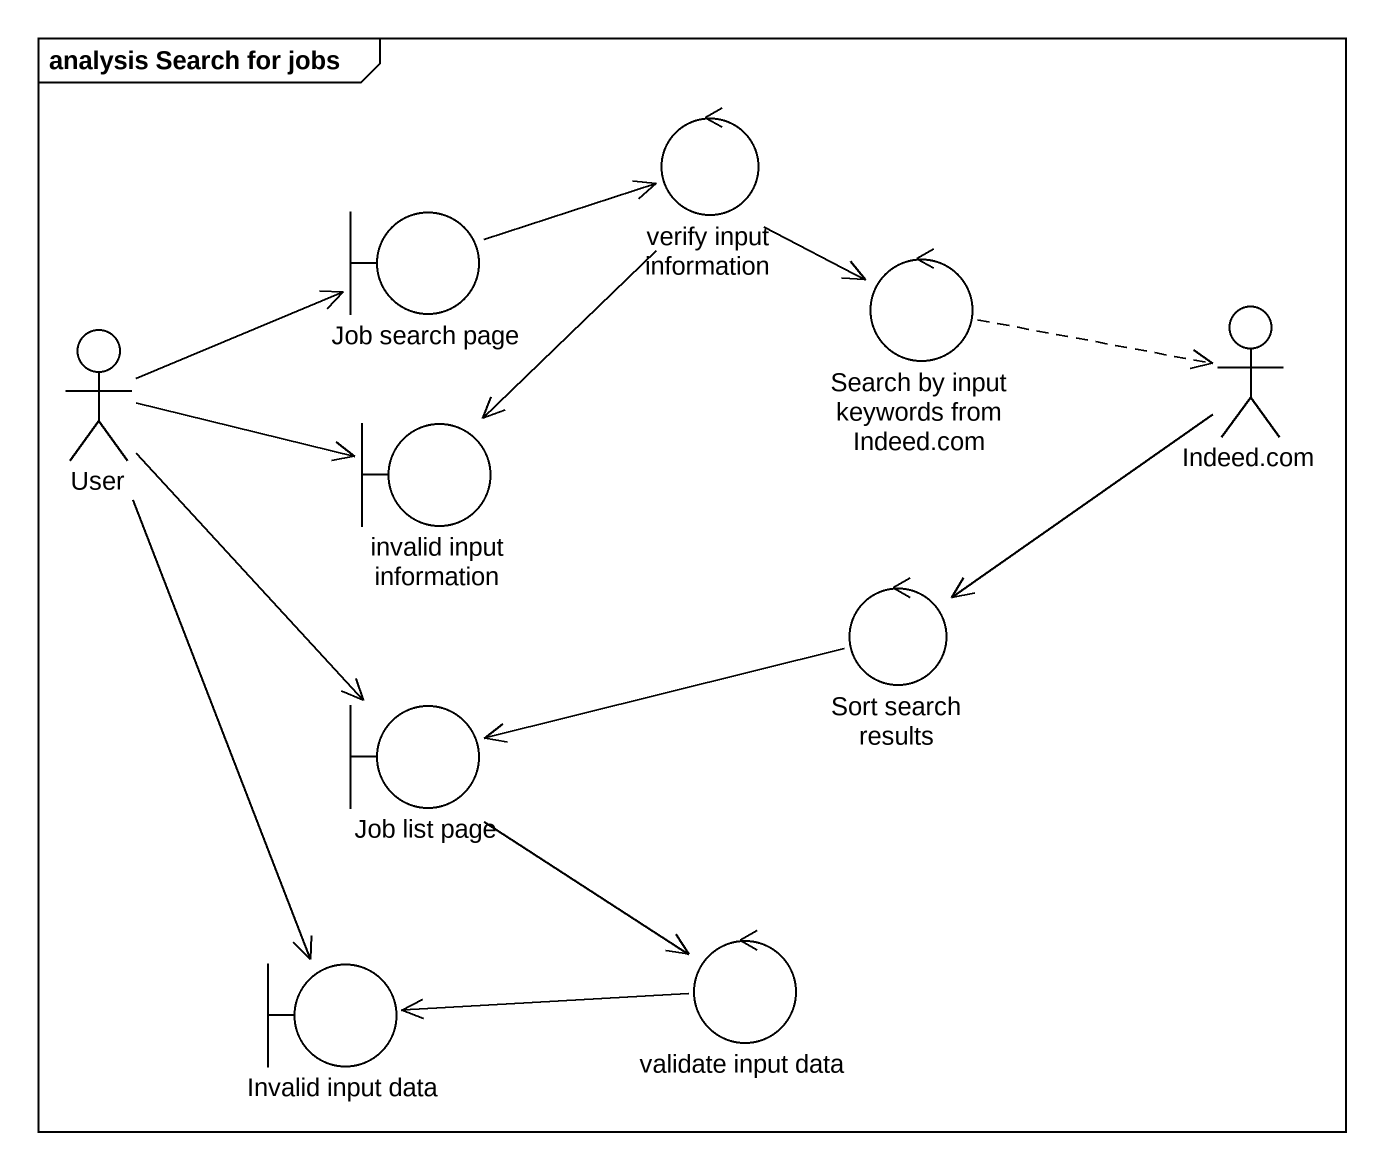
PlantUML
@startuml
mainframe analysis Search for jobs
control "verify input information" as verify_input_information
boundary "Job search page" as Job_search_page
control "Search by input keywords from Indeed.com" as Search_by_input_keywords
actor "Indeed.com" as Indeed_com
actor User
boundary "invalid input information" as invalid_input_information
control "Sort search results" as Sort_search_results
boundary "Job list page" as Job_list_page
control "validate input data" as validate_input_data
boundary "Invalid input data" as Invalid_input_data
verify_input_information --> Search_by_input_keywords
verify_input_information --> invalid_input_information
Job_search_page -right-> verify_input_information
Search_by_input_keywords .right.> Indeed_com
Indeed_com --> Sort_search_results
User -right-> Job_search_page
User -right-> invalid_input_information
User --> Job_list_page
User --> Invalid_input_data
Sort_search_results -left-> Job_list_page
Job_list_page --> validate_input_data
validate_input_data -left-> Invalid_input_data
@enduml
